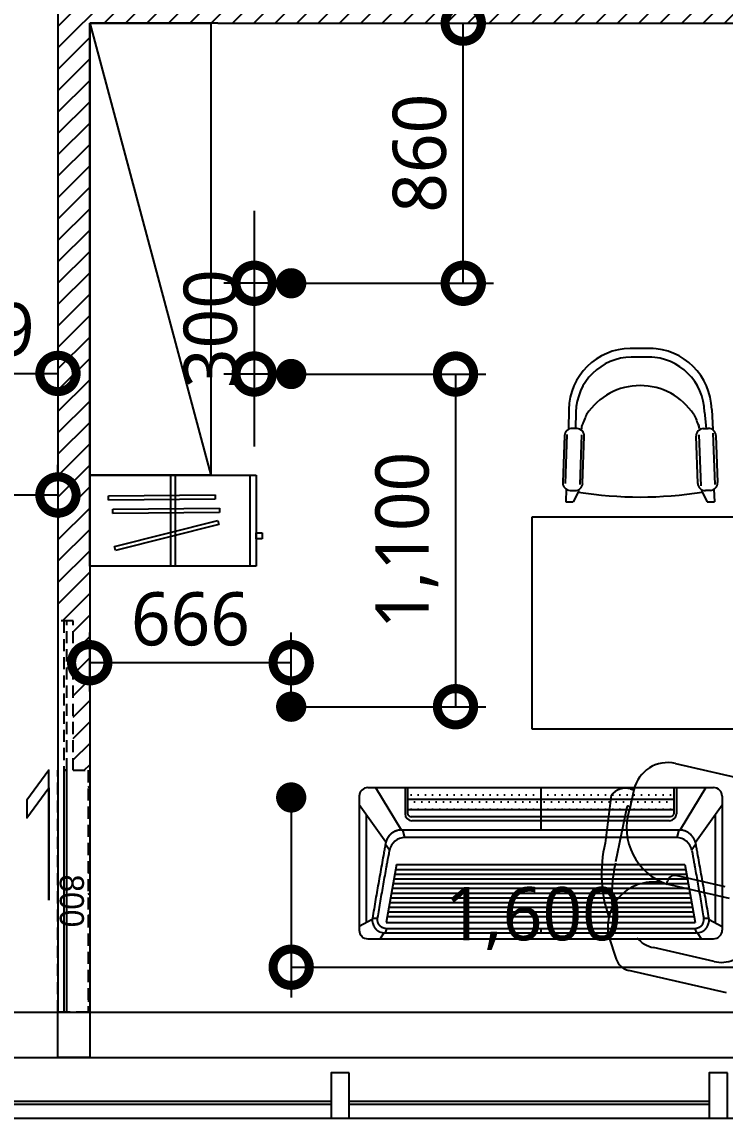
# Model space of a CAD drawing. Header units: metres. Extents: x 11578468 to 47831421, y -58341524 to -14256839.
# Drawn here: x 23745472 to 23747796, y -29045056 to -29041432 of the extents above; entities that cross this region are included whole.
import ezdxf
from ezdxf.enums import TextEntityAlignment as Align

# ---------------------------------------------------------------- set-up
doc = ezdxf.new("R2010")
doc.units = ezdxf.units.M
doc.header["$LTSCALE"] = 50
doc.header["$MEASUREMENT"] = 0
doc.linetypes.add('DH-HID2', pattern=[1.2, 0.8, -0.4])
doc.layers.get('0').update_dxf_attribs({"linetype": 'CONTINUOUS'})
doc.layers.get('DEFPOINTS').update_dxf_attribs({"linetype": 'CONTINUOUS'})
doc.layers.add('002_전_다운라이트', color=40, linetype='CONTINUOUS', lineweight=9)
for name, color, linetype in [('2.글자선', 60, 'CONTINUOUS'), ('CO-DOOR', 8, 'CONTINUOUS'), ('DVM_INDOOR', 7, 'CONTINUOUS'), ('S-DIM', 7, 'CONTINUOUS'), ('wall', 3, 'CONTINUOUS')]:
    doc.layers.add(name, color=color, linetype=linetype)
doc.styles.add('DAWIN', font='NanumSquareR.ttf')
doc.styles.add('W-TEXT2', font='Dotum.ttf')
doc.dimstyles.new('80', dxfattribs={"dimscale": 80, "dimtxt": 2.2, "dimasz": 3, "dimexe": 1.25, "dimexo": 0.625, "dimtad": 1, "dimdec": 0, "dimzin": 0, "dimdsep": 46, "dimlunit": 6, "dimtxsty": 'DAWIN', "dimblk1": 'DOTSMALL', "dimblk2": 'DOTSMALL', "dimsah": 1, "dimcen": 0.001, "dimclrd": 1, "dimclre": 1, "dimclrt": 3, "dimadec": 0, "dimazin": 0, "dimtfac": 1, "dimtdec": 0, "dimtix": 1, "dimtmove": 2, "dimatfit": 3, "dimldrblk": 'DOTSMALL', "dimfxl": 1.25, "dimtolj": 1, "dimtzin": 0, "dimarcsym": 0})

# ---------------------------------------------------------------- blocks, each defined once
blk = doc.blocks.new('adsgd')
at = {"layer": 'CO-DOOR', "color": 251, "linetype": 'DH-HID2'}
for points in [[(11492923.8, -14256578.5), (11492973.8, -14256578.5), (11492973.8, -14255778.5), (11492873.8, -14255778.5), (11492873.8, -14256578.5)], [(11492923.8, -14256578.5), (11492923.8, -14257072.5), (11492873.8, -14257072.5), (11492873.8, -14256578.5)]]:
    blk.add_lwpolyline(points, dxfattribs=at)
at = {"layer": 'CO-DOOR'}
blk.add_lwpolyline([(11492903.1, -14255778.5), (11492903.1, -14256578.5), (11492893.1, -14256578.5), (11492893.1, -14255778.5)], close=True, dxfattribs=at)
at = {"layer": 'CO-DOOR', "color": 1}
blk.add_lwpolyline([(11492843.1, -14256149.3), (11492843.1, -14256578.5), (11492770.8, -14256479.8), (11492770.8, -14256421.5), (11492843.1, -14256520.1), (11492843.1, -14256149.3)], close=True, dxfattribs=at)
at = {"layer": 'CO-DOOR', "color": 8, "linetype": 'DH-HID2'}
blk.add_lwpolyline([(11492903.1, -14256578.5), (11492903.1, -14257072.5), (11492893.1, -14257072.5), (11492893.1, -14256578.5)], close=True, dxfattribs=at)
at = {"layer": 'wall', "ltscale": 10}
for p, q in [((11492873.8, -14255778.5), (11492873.8, -14255778.5)), ((11492873.8, -14255778.5), (11492973.8, -14255778.5)), ((11492973.8, -14255778.5), (11492973.8, -14255778.5))]:
    blk.add_line(p, q, dxfattribs=at)
at = {"layer": '2.글자선', "style": 'W-TEXT2', "text_generation_flag": 4}
blk.add_text('800', height=80, rotation=90, dxfattribs=at).set_placement((11492919.6, -14256146.9), align=Align.MIDDLE_CENTER)
blk = doc.blocks.new('슬하_전기')
at = {"layer": 'CO-DOOR'}
h = blk.add_hatch(dxfattribs=at)
h.set_pattern_fill('_USER', color=256, scale=50, angle=45, pattern_type=0)
h.set_pattern_definition([(45, (35200, -25360), (-35.35533906, 35.35533906), [])])
h.paths.add_polyline_path([(11560965.8, -14338131.7), (11563498.8, -14338131.7), (11563498.8, -14338231.7), (11563603.8, -14338231.7), (11563603.8, -14336311.7), (11563498.8, -14336311.7), (11563498.8, -14338026.7), (11560965.8, -14338026.7), (11560965.8, -14335311.7), (11563498.8, -14335311.7), (11563498.8, -14335411.7), (11563603.8, -14335411.7), (11563603.8, -14335206.7), (11560965.8, -14335206.7), (11560965.8, -14334706.7), (11560860.8, -14334706.7), (11560860.8, -14335206.7), (11560860.8, -14338026.7), (11560436.8, -14338026.7), (11560436.8, -14338131.7), (11560436.9, -14341401.9), (11560541.9, -14341401.9), (11560541.8, -14338131.7)])
h.paths.add_polyline_path([(11560486.9, -14340107.9), (11560486.9, -14340601.9), (11560536.9, -14340601.9), (11560536.9, -14341401.9), (11560436.9, -14341401.9), (11560436.9, -14340601.9), (11560436.9, -14340107.9)], flags=16)
for p, q in [((11560436.8, -14338131.7), (11560436.9, -14341401.9)), ((11560541.8, -14338131.6), (11560541.9, -14341401.9)), ((11560541.8, -14338131.7), (11560941.8, -14338131.7)), ((11560541.8, -14339626.6), (11560541.8, -14338131.7)), ((11560541.8, -14338131.7), (11560941.8, -14339626.6)), ((11560941.8, -14338131.7), (11560941.8, -14339626.6)), ((11560965.8, -14338131.7), (11563498.8, -14338131.7)), ((11562404.2, -14339206.9), (11562328.7, -14339206.9)), ((11562400, -14339235.6), (11562332.1, -14339235.6)), ((11562125.5, -14339409.1), (11562125, -14339474.2)), ((11562149.2, -14339417.5), (11562147.5, -14339472)), ((11562182.4, -14339429.8), (11562180.3, -14339434.4)), ((11562184.6, -14339425.7), (11562182.4, -14339429.8)), ((11562538.8, -14339425.7), (11562541, -14339429.8)), ((11562541, -14339429.8), (11562543.1, -14339434.4)), ((11562574.4, -14339417.5), (11562579.3, -14339471.9)), ((11562597.9, -14339409.1), (11562601.2, -14339475.9)), ((11562168, -14339467.3), (11562167.1, -14339470.8)), ((11562169.2, -14339463.4), (11562168, -14339467.3)), ((11562170.6, -14339459.2), (11562169.2, -14339463.4)), ((11562172.2, -14339454.5), (11562170.6, -14339459.2)), ((11562174.1, -14339449.5), (11562172.2, -14339454.5)), ((11562176.1, -14339444.4), (11562174.1, -14339449.5)), ((11562178.2, -14339439.3), (11562176.1, -14339444.4)), ((11562180.3, -14339434.4), (11562178.2, -14339439.3)), ((11562543.1, -14339434.4), (11562545.2, -14339439.3)), ((11562545.2, -14339439.3), (11562547.3, -14339444.4)), ((11562547.3, -14339444.4), (11562549.3, -14339449.5)), ((11562549.3, -14339449.5), (11562551.2, -14339454.5)), ((11562551.2, -14339454.5), (11562552.8, -14339459.2)), ((11562552.8, -14339459.2), (11562554.2, -14339463.4)), ((11562554.2, -14339463.4), (11562555.4, -14339467.3)), ((11562555.4, -14339467.3), (11562556.3, -14339470.8)), ((11562111.4, -14339495.3), (11562106, -14339650.9)), ((11562119.5, -14339491.7), (11562113.8, -14339653.4)), ((11562153.2, -14339472.2), (11562136.8, -14339471.6)), ((11562167.4, -14339492.6), (11562162.2, -14339657.2)), ((11562166.4, -14339474.1), (11562165.8, -14339477.2)), ((11562167.1, -14339470.8), (11562166.4, -14339474.1)), ((11562171.4, -14339653.2), (11562176.9, -14339497.6)), ((11562552, -14339653.2), (11562546.5, -14339497.6)), ((11562555.7, -14339492.3), (11562561.8, -14339661.1)), ((11562556.3, -14339470.8), (11562557.5, -14339476.1)), ((11562570.2, -14339472.2), (11562586.6, -14339471.6)), ((11562602.1, -14339486.8), (11562608.6, -14339656.5)), ((11562612, -14339495.3), (11562617.4, -14339650.9)), ((11560941.8, -14339626.6), (11560541.8, -14339626.6)), ((11560541.8, -14339926.6), (11560541.8, -14339626.6)), ((11560541.8, -14339626.6), (11561091.8, -14339626.6)), ((11560809.3, -14339626.6), (11560809.3, -14339926.6)), ((11560824.3, -14339626.6), (11560824.3, -14339926.6)), ((11561071.8, -14339926.6), (11561071.8, -14339626.6)), ((11561091.8, -14339626.6), (11561091.8, -14339926.6)), ((11562117.3, -14339672.5), (11562116, -14339714.8)), ((11562129.7, -14339676.3), (11562146, -14339676.9)), ((11562156.9, -14339682), (11562140.5, -14339714.8)), ((11562158.2, -14339674.1), (11562158, -14339682)), ((11562566.5, -14339682), (11562566, -14339674.5)), ((11562566.5, -14339682), (11562582.9, -14339714.8)), ((11562593.7, -14339676.3), (11562577.4, -14339676.9)), ((11562605.5, -14339672.8), (11562607.4, -14339714.8)), ((11560604.3, -14339694.7), (11560956.4, -14339691.5)), ((11560604.4, -14339708.7), (11560604.3, -14339694.7)), ((11560956.5, -14339705.5), (11560604.4, -14339708.7)), ((11560956.4, -14339691.5), (11560956.5, -14339705.5)), ((11562116, -14339714.8), (11562140.5, -14339714.8)), ((11562582.9, -14339714.8), (11562607.4, -14339714.8)), ((11560618.4, -14339738.6), (11560970.6, -14339735.4)), ((11560618.5, -14339752.6), (11560618.4, -14339738.6)), ((11560970.7, -14339749.4), (11560618.5, -14339752.6)), ((11560970.6, -14339735.4), (11560970.7, -14339749.4)), ((11560624.2, -14339862.2), (11560965.6, -14339775.8)), ((11560969.1, -14339789.3), (11560627.6, -14339875.7)), ((11560965.6, -14339775.8), (11560969.1, -14339789.3)), ((11563503.8, -14339764.8), (11562003.8, -14339764.8)), ((11562003.8, -14339764.8), (11562003.8, -14340464.8)), ((11561091.8, -14339836.6), (11561091.8, -14339816.6)), ((11561091.8, -14339816.6), (11561111.8, -14339816.6)), ((11561111.8, -14339816.6), (11561111.8, -14339836.6)), ((11560627.6, -14339875.7), (11560624.2, -14339862.2)), ((11561111.8, -14339836.6), (11561091.8, -14339836.6)), ((11561091.8, -14339926.6), (11560541.8, -14339926.6)), ((11562003.8, -14340464.8), (11563503.8, -14340464.8)), ((11562478.7, -14340579.4), (11562803.8, -14340653.5)), ((11562341, -14340666), (11562325.7, -14340733.2)), ((11562329.8, -14340663.4), (11562341, -14340666)), ((11562266.1, -14340684.3), (11562245.4, -14340842.3)), ((11562317, -14340724.1), (11562280.5, -14340904.7)), ((11562323.4, -14340720.9), (11562328.2, -14340722)), ((11562642.2, -14340987), (11562479.9, -14340950)), ((11562449.8, -14340978.6), (11562452.3, -14340967.3)), ((11562656.9, -14341025.8), (11562449.8, -14340978.6)), ((11562257.9, -14341152.9), (11562282.3, -14341225.8)), ((11562605.6, -14341233.5), (11562406, -14341188)), ((11562646.7, -14341337.2), (11562324, -14341263.6)), ((11558129.9, -14341402), (11565419.8, -14341402)), ((11557749.8, -14341551.7), (11574908.4, -14341551.7)), ((11561339.8, -14341696.7), (11560149.8, -14341696.7)), ((11561339.8, -14341706.7), (11560149.8, -14341706.7)), ((11562589.8, -14341696.7), (11561399.8, -14341696.7)), ((11562589.8, -14341706.7), (11561399.8, -14341706.7)), ((11557749.8, -14341751.7), (11574991.3, -14341751.7))]:
    blk.add_line(p, q, dxfattribs=at)
for points in [[(11560436.8, -14338026.7), (11560436.8, -14338131.7)], [(11560965.8, -14338131.7), (11560541.8, -14338131.7)], [(11560436.9, -14341401.9), (11560541.9, -14341401.9), (11560541.9, -14341551.7), (11560436.9, -14341551.7), (11560436.9, -14341401.9)]]:
    blk.add_lwpolyline(points, dxfattribs=at)
for points in [[(11561399.8, -14341601.7), (11561339.8, -14341601.7), (11561339.8, -14341751.7), (11561399.8, -14341751.7)], [(11562649.8, -14341601.7), (11562589.8, -14341601.7), (11562589.8, -14341751.7), (11562649.8, -14341751.7)]]:
    blk.add_lwpolyline(points, close=True, dxfattribs=at)
for centre, radius, start, end in [((11562332.2, -14339413.7), 206.8, 90.8381, 178.7143), ((11562391.2, -14339413.7), 206.8, 1.2856, 89.1619), ((11562335.2, -14339421.7), 186.1, 90.8381, 178.7144), ((11562388.3, -14339421.7), 186.1, 1.2856, 89.1619), ((11562361.7, -14339541.3), 211.5, 33.1238, 146.8761), ((11562361.7, -14339541.3), 211.5, 158.2783, 158.4011), ((11562361.7, -14339541.3), 211.5, 21.5989, 21.7217), ((11562136, -14339496.2), 24.6, 88.0002, 178.0003), ((11562152.3, -14339496.8), 24.6, 357.9998, 88.0001), ((11562571.1, -14339496.8), 24.6, 92, 182.0003), ((11562587.4, -14339496.2), 24.6, 2.0002, 91.9997), ((11562130.5, -14339651.7), 24.6, 178.0001, 268.0003), ((11562592.9, -14339651.7), 24.6, 271.9999, 2.0001), ((11562146.9, -14339652.3), 24.6, 268.0001, 358), ((11562361.7, -14338410.3), 1288, 260.8522, 279.1478), ((11562576.5, -14339652.3), 24.6, 181.9999, 272.0001), ((11562453.1, -14340691.5), 115, 77.1598, 167.1598), ((11562313.7, -14340721.9), 60.7, 74.5796, 141.6676), ((11562322.2, -14340726.5), 5.75, 77.1598, 168.8839), ((11562512.9, -14340792), 196.3, 162.5847, 251.2764), ((11562681, -14340943.3), 447.1, 166.9524, 198.871), ((11562743.7, -14341015.7), 476.1, 167.0617, 184.7599), ((11562474.8, -14340972.5), 23, 77.1598, 167.1598), ((11562403.4, -14341120.3), 149.1, 71.8747, 192.6321), ((11562423, -14341095.3), 94.2, 219.7832, 259.6188), ((11562336.8, -14341207.6), 57.5, 198.4704, 257.1598), ((11562630.5, -14341142.6), 94.2, 254.7008, 294.5365)]:
    blk.add_arc(centre, radius, start, end, dxfattribs=at)
at = {"layer": 'CO-DOOR', "xscale": -1, "rotation": 180}
blk.add_blockref('adsgd', (67563.1, -28597180.4), dxfattribs=at)
blk = doc.blocks.new('A$C8d63ac80')
at = {"layer": '002_전_다운라이트', "const_width": 50}
blk.add_lwpolyline([(50, 75, 1), (100, 75, 1)], format="xyb", close=True, dxfattribs=at)
blk = doc.blocks.new('_DOTSMALL')
at = {"color": 0, "linetype": 'ByBlock', "const_width": 0.5}
blk.add_lwpolyline([(-0.0625, 0, 1), (0.0625, 0, 1)], format="xyb", close=True, dxfattribs=at)
blk = doc.blocks.new('*D2722')
at = {"layer": 'DEFPOINTS', "color": 0}
for p in [(23746361.8, -29041435.6), (23746930.6, -29041435.6), (23746361.8, -29042295.6)]:
    blk.add_point(p, dxfattribs=at)
at = {"layer": 'S-DIM', "color": 1, "lineweight": -2, "ltscale": 10}
for p, q in [((23746411.8, -29041435.6), (23747030.6, -29041435.6)), ((23746930.6, -29042295.6), (23746930.6, -29041435.6)), ((23746411.8, -29042295.6), (23747030.6, -29042295.6))]:
    blk.add_line(p, q, dxfattribs=at)
at = {"layer": 'S-DIM', "color": 1, "lineweight": -2, "xscale": 240, "yscale": 240, "zscale": 240}
for p, rotation in [((23746930.6, -29041435.6), 90), ((23746930.6, -29042295.6), 270)]:
    blk.add_blockref('_DOTSMALL', p, dxfattribs=dict(at, rotation=rotation))
at = {"layer": 'S-DIM', "color": 3, "ltscale": 10, "insert": (23746786.7, -29041865.6), "char_height": 176, "attachment_point": 5, "rotation": 90, "style": 'DAWIN'}
blk.add_mtext('\\A1;860', dxfattribs=at)
blk = doc.blocks.new('*D2723')
at = {"layer": 'DEFPOINTS', "color": 0}
for p in [(23746361.8, -29042295.6), (23746239.3, -29042595.6), (23746361.8, -29042595.6)]:
    blk.add_point(p, dxfattribs=at)
at = {"layer": 'S-DIM', "color": 1, "lineweight": -2, "ltscale": 10}
for p, q in [((23746239.3, -29042055.6), (23746239.3, -29042835.6)), ((23746311.8, -29042295.6), (23746139.3, -29042295.6)), ((23746311.8, -29042595.6), (23746139.3, -29042595.6))]:
    blk.add_line(p, q, dxfattribs=at)
at = {"layer": 'S-DIM', "color": 1, "lineweight": -2, "xscale": 240, "yscale": 240, "zscale": 240}
for p, rotation in [((23746239.3, -29042295.6), 270), ((23746239.3, -29042595.6), 90)]:
    blk.add_blockref('_DOTSMALL', p, dxfattribs=dict(at, rotation=rotation))
at = {"layer": 'S-DIM', "color": 3, "ltscale": 10, "insert": (23746095.4, -29042445.6), "char_height": 176, "attachment_point": 5, "rotation": 90, "style": 'DAWIN'}
blk.add_mtext('\\A1;300', dxfattribs=at)
blk = doc.blocks.new('*D2724')
at = {"layer": 'DEFPOINTS', "color": 0}
for p in [(23746361.8, -29042595.6), (23746361.8, -29043695.6), (23746905, -29043695.6)]:
    blk.add_point(p, dxfattribs=at)
at = {"layer": 'S-DIM', "color": 1, "lineweight": -2, "ltscale": 10}
for p, q in [((23746411.8, -29042595.6), (23747005, -29042595.6)), ((23746905, -29042595.6), (23746905, -29043695.6)), ((23746411.8, -29043695.6), (23747005, -29043695.6))]:
    blk.add_line(p, q, dxfattribs=at)
at = {"layer": 'S-DIM', "color": 1, "lineweight": -2, "xscale": 240, "yscale": 240, "zscale": 240}
for p, rotation in [((23746905, -29042595.6), 90), ((23746905, -29043695.6), 270)]:
    blk.add_blockref('_DOTSMALL', p, dxfattribs=dict(at, rotation=rotation))
at = {"layer": 'S-DIM', "color": 3, "ltscale": 10, "insert": (23746744.1, -29043145.6), "char_height": 176, "attachment_point": 5, "rotation": 90, "style": 'DAWIN'}
blk.add_mtext('\\A1;1,100', dxfattribs=at)
blk = doc.blocks.new('*D2725')
at = {"layer": 'DEFPOINTS', "color": 0}
for p in [(23745695.8, -29043550.1), (23745695.8, -29043695.6), (23746361.8, -29043695.6)]:
    blk.add_point(p, dxfattribs=at)
at = {"layer": 'S-DIM', "color": 1, "lineweight": -2, "ltscale": 10}
for p, q in [((23745695.8, -29043645.6), (23745695.8, -29043450.1)), ((23746361.8, -29043645.6), (23746361.8, -29043450.1)), ((23746361.8, -29043550.1), (23745695.8, -29043550.1))]:
    blk.add_line(p, q, dxfattribs=at)
at = {"layer": 'S-DIM', "color": 1, "lineweight": -2, "xscale": 240, "yscale": 240, "zscale": 240, "rotation": 180}
blk.add_blockref('_DOTSMALL', (23745695.8, -29043550.1), dxfattribs=at)
at = {"layer": 'S-DIM', "color": 1, "lineweight": -2, "xscale": 240, "yscale": 240, "zscale": 240}
blk.add_blockref('_DOTSMALL', (23746361.8, -29043550.1), dxfattribs=at)
at = {"layer": 'S-DIM', "color": 3, "ltscale": 10, "insert": (23746028.8, -29043406.2), "char_height": 176, "attachment_point": 5, "style": 'DAWIN'}
blk.add_mtext('\\A1;666', dxfattribs=at)
blk = doc.blocks.new('*D2727')
at = {"layer": 'DEFPOINTS', "color": 0}
for p in [(23746361.8, -29043995.6), (23747961.8, -29043995.6), (23747961.8, -29044556.8)]:
    blk.add_point(p, dxfattribs=at)
at = {"layer": 'S-DIM', "color": 1, "lineweight": -2, "ltscale": 10}
for p, q in [((23746361.8, -29044045.6), (23746361.8, -29044656.8)), ((23747961.8, -29044045.6), (23747961.8, -29044656.8)), ((23746361.8, -29044556.8), (23747961.8, -29044556.8))]:
    blk.add_line(p, q, dxfattribs=at)
at = {"layer": 'S-DIM', "color": 1, "lineweight": -2, "xscale": 240, "yscale": 240, "zscale": 240, "rotation": 180}
blk.add_blockref('_DOTSMALL', (23746361.8, -29044556.8), dxfattribs=at)
at = {"layer": 'S-DIM', "color": 1, "lineweight": -2, "xscale": 240, "yscale": 240, "zscale": 240}
blk.add_blockref('_DOTSMALL', (23747961.8, -29044556.8), dxfattribs=at)
at = {"layer": 'S-DIM', "color": 3, "ltscale": 10, "insert": (23747161.8, -29044395.9), "char_height": 176, "attachment_point": 5, "style": 'DAWIN'}
blk.add_mtext('\\A1;1,600', dxfattribs=at)
blk = doc.blocks.new('*D2728')
at = {"layer": 'DEFPOINTS', "color": 0}
for p in [(23745042.3, -29042295.6), (23745590.8, -29042295.6), (23745590.8, -29042593.7)]:
    blk.add_point(p, dxfattribs=at)
at = {"layer": 'S-DIM', "color": 1, "lineweight": -2, "ltscale": 10}
for p, q in [((23745042.3, -29042345.6), (23745042.3, -29042693.7)), ((23745590.8, -29042345.6), (23745590.8, -29042693.7)), ((23745042.3, -29042593.7), (23745590.8, -29042593.7))]:
    blk.add_line(p, q, dxfattribs=at)
at = {"layer": 'S-DIM', "color": 1, "lineweight": -2, "xscale": 240, "yscale": 240, "zscale": 240, "rotation": 180}
blk.add_blockref('_DOTSMALL', (23745042.3, -29042593.7), dxfattribs=at)
at = {"layer": 'S-DIM', "color": 1, "lineweight": -2, "xscale": 240, "yscale": 240, "zscale": 240}
blk.add_blockref('_DOTSMALL', (23745590.8, -29042593.7), dxfattribs=at)
at = {"layer": 'S-DIM', "color": 3, "ltscale": 10, "insert": (23745316.6, -29042449.8), "char_height": 176, "attachment_point": 5, "style": 'DAWIN'}
blk.add_mtext('\\A1;549', dxfattribs=at)
blk = doc.blocks.new('*D2732')
at = {"layer": 'DEFPOINTS', "color": 0}
for p in [(23744292.3, -29042995.6), (23745590.8, -29042995.5), (23745590.8, -29042995.5)]:
    blk.add_point(p, dxfattribs=at)
at = {"layer": 'S-DIM', "color": 1, "lineweight": -2, "ltscale": 10}
for p, q in [((23744292.3, -29042945.6), (23744292.3, -29042895.5)), ((23745590.8, -29042945.5), (23745590.8, -29042895.5)), ((23744292.3, -29042995.5), (23745590.8, -29042995.5))]:
    blk.add_line(p, q, dxfattribs=at)
at = {"layer": 'S-DIM', "color": 1, "lineweight": -2, "xscale": 240, "yscale": 240, "zscale": 240, "rotation": 180}
blk.add_blockref('_DOTSMALL', (23744292.3, -29042995.5), dxfattribs=at)
at = {"layer": 'S-DIM', "color": 1, "lineweight": -2, "xscale": 240, "yscale": 240, "zscale": 240}
blk.add_blockref('_DOTSMALL', (23745590.8, -29042995.5), dxfattribs=at)
at = {"layer": 'S-DIM', "color": 3, "ltscale": 10, "insert": (23744941.6, -29042834.6), "char_height": 176, "attachment_point": 5, "style": 'DAWIN'}
blk.add_mtext('\\A1;1,299', dxfattribs=at)

msp = doc.modelspace()

# ---------------------------------------------------------------- hatches: boundary and pattern name
at = {"layer": 'DVM_INDOOR'}
h = msp.add_hatch(dxfattribs=at)
h.set_pattern_fill('DOTS', color=0, scale=15)
h.set_pattern_definition([(0, (23747186.5, -29044462.97), (11.90625, 23.8125), [0, -23.8125])])
h.paths.add_polyline_path([(23747614.3, -29044059.9, 0.414214), (23747626.3, -29044047.9), (23747626.3, -29044036.1), (23746746.7, -29044036.1), (23746746.7, -29044047.9, 0.414214), (23746758.7, -29044059.9)])
h.paths.add_polyline_path([(23746746.7, -29044001.3), (23746746.7, -29044036.1), (23747626.3, -29044036.1), (23747626.3, -29044001.3)])
h.paths.add_polyline_path([(23746746.7, -29043962.9), (23746746.7, -29044001.3), (23747626.3, -29044001.3), (23747626.3, -29043962.9)])

# ---------------------------------------------------------------- linework, layer by layer
at = {"layer": 'DVM_INDOOR', "color": 0}
for p, q in [((23746615, -29043962.9), (23747758, -29043962.9)), ((23746641, -29043962.9), (23746725.5, -29044103)), ((23746738, -29043962.9), (23746738, -29044049.3)), ((23747186.5, -29043963.4), (23747186.5, -29044103)), ((23747635, -29043962.9), (23747635, -29044049.3)), ((23747732, -29043962.9), (23747647.5, -29044103)), ((23746586.5, -29043991.4), (23746586.5, -29044434.4)), ((23746675, -29044143.5), (23746586.5, -29044020.4)), ((23746746.9, -29044001.3), (23747626.3, -29044001.3)), ((23747698, -29044143.5), (23747786.5, -29044020.4)), ((23747786.5, -29043991.4), (23747786.5, -29044434.4)), ((23746609.7, -29044052.9), (23746609.7, -29044410.1)), ((23747626.3, -29044036.1), (23746746.7, -29044036.1)), ((23747763.3, -29044052.9), (23747763.3, -29044410)), ((23747612, -29044072.3), (23746760.9, -29044072.3)), ((23746725.5, -29044103), (23747647.4, -29044103)), ((23746729.8, -29044103), (23746736.7, -29044128.1)), ((23747635, -29044128.1), (23746738, -29044128.1)), ((23747643.2, -29044103), (23747636.3, -29044128.1)), ((23746673.5, -29044149.6), (23746687.2, -29044169.1)), ((23747699.5, -29044149.6), (23747685.8, -29044169.1)), ((23746709.6, -29044217.1), (23746675.4, -29044409.5)), ((23746706.7, -29044233.5), (23747666.3, -29044233.5)), ((23746709.6, -29044217.1), (23747663.4, -29044217.1)), ((23747663.4, -29044217.1), (23747697.7, -29044409.5)), ((23746698.3, -29044280.5), (23747674.7, -29044280.5)), ((23746701.1, -29044264.9), (23747671.9, -29044264.9)), ((23746703.9, -29044249.3), (23747669.1, -29044249.3)), ((23746692.8, -29044311.5), (23747680.2, -29044311.5)), ((23746695.6, -29044295.9), (23747677.4, -29044295.9)), ((23746687.2, -29044342.7), (23747685.8, -29044342.7)), ((23746690, -29044327.1), (23747683, -29044327.1)), ((23746681.7, -29044373.9), (23747691.3, -29044373.9)), ((23746684.4, -29044358.5), (23747688.6, -29044358.5)), ((23746629.8, -29044399.5), (23746586.5, -29044422.3)), ((23746630.3, -29044394.4), (23746647.6, -29044394.4)), ((23746675.4, -29044409.5), (23747697.7, -29044409.5)), ((23746678.9, -29044389.5), (23747694.1, -29044389.5)), ((23747725.4, -29044394.4), (23747742.7, -29044394.4)), ((23747743.2, -29044399.5), (23747786.5, -29044422.2)), ((23746667.9, -29044443.2), (23746655.6, -29044462.9)), ((23746677.3, -29044429.6), (23746671.9, -29044443.4)), ((23746671.9, -29044443.4), (23747701.1, -29044443.4)), ((23747695.7, -29044429.6), (23746677.3, -29044429.6)), ((23747186.5, -29044429.6), (23747186.5, -29044443.4)), ((23747695.7, -29044429.6), (23747701.1, -29044443.4)), ((23747705.1, -29044443.2), (23747717.4, -29044462.9)), ((23746615, -29044462.9), (23747758, -29044462.9))]:
    msp.add_line(p, q, dxfattribs=at)
for points in [[(23746746.7, -29043962.9), (23746746.7, -29044047.9, 0.414214), (23746758.7, -29044059.9)], [(23747626.3, -29043962.9), (23747626.3, -29044047.9, -0.414214), (23747614.3, -29044059.9), (23746758.7, -29044059.9)]]:
    msp.add_lwpolyline(points, format="xyb", dxfattribs=at)
for centre, radius, start, end in [((23746615, -29043991.4), 28.5, 89.9991, 180), ((23747758, -29043991.4), 28.5, 0, 89.9991), ((23746761, -29044049.3), 23, 180, 270), ((23747612, -29044049.3), 23, 270, 0), ((23746738, -29044180.1), 52, 90, 169.5496), ((23747635, -29044180.1), 52, 10.4498, 90), ((23746615, -29044434.4), 28.5, 179.9972, 269.9829), ((23747758, -29044434.4), 28.5, 269.9829, 359.9972)]:
    msp.add_arc(centre, radius, start, end, dxfattribs=at)
for points, knots in [([(23746725.5, -29044103), (23746725.4, -29044103), (23746725.3, -29044103), (23746725.2, -29044103), (23746725.1, -29044103), (23746725, -29044103), (23746724.9, -29044103), (23746724.7, -29044103), (23746724.6, -29044103), (23746724.5, -29044103), (23746724.4, -29044103), (23746724.2, -29044103), (23746724.1, -29044103), (23746724, -29044103.1), (23746723.9, -29044103.1), (23746723.7, -29044103.1), (23746723.6, -29044103.1), (23746723.5, -29044103.1), (23746723.4, -29044103.1), (23746723.3, -29044103.1), (23746723.1, -29044103.1), (23746723, -29044103.1), (23746722.9, -29044103.1), (23746722.8, -29044103.1), (23746722.6, -29044103.1), (23746722.5, -29044103.1), (23746722.4, -29044103.2), (23746722.3, -29044103.2), (23746722.2, -29044103.2), (23746722, -29044103.2), (23746721.9, -29044103.2), (23746721.8, -29044103.2), (23746721.7, -29044103.2), (23746721.5, -29044103.2), (23746721.4, -29044103.2), (23746721.3, -29044103.3), (23746721.2, -29044103.3), (23746721.1, -29044103.3), (23746720.9, -29044103.3), (23746720.8, -29044103.3), (23746720.7, -29044103.3), (23746720.2, -29044103.4), (23746719.4, -29044103.5), (23746718.4, -29044103.6), (23746717.6, -29044103.8), (23746717, -29044103.9), (23746716.7, -29044103.9), (23746716.7, -29044103.9), (23746716.6, -29044103.9), (23746716.5, -29044104), (23746716.4, -29044104), (23746716.2, -29044104), (23746715.8, -29044104.1), (23746715.1, -29044104.2), (23746714.2, -29044104.4), (23746713.4, -29044104.6), (23746712.8, -29044104.8), (23746712.3, -29044104.9), (23746711.9, -29044105), (23746711.5, -29044105.1), (23746711.1, -29044105.3), (23746710.7, -29044105.4), (23746710.5, -29044105.5), (23746710.3, -29044105.5), (23746710.2, -29044105.5), (23746710.1, -29044105.6), (23746710, -29044105.6), (23746709.9, -29044105.6), (23746709.6, -29044105.7), (23746709.3, -29044105.8), (23746708.9, -29044106), (23746708.6, -29044106.1), (23746708.5, -29044106.1), (23746708.3, -29044106.2), (23746708.2, -29044106.2), (23746708.1, -29044106.3), (23746707.9, -29044106.3), (23746707.5, -29044106.5), (23746707, -29044106.7), (23746706.4, -29044106.9), (23746705.7, -29044107.2), (23746705.2, -29044107.4), (23746704.7, -29044107.6), (23746704.4, -29044107.8), (23746704.1, -29044107.9), (23746703.9, -29044108), (23746703.7, -29044108.1), (23746703.5, -29044108.2), (23746703.3, -29044108.3), (23746703.1, -29044108.4), (23746702.9, -29044108.5), (23746702.7, -29044108.6), (23746702.4, -29044108.7), (23746702.2, -29044108.8), (23746702, -29044108.9), (23746701.7, -29044109.1), (23746701.4, -29044109.2), (23746701.2, -29044109.4), (23746700.8, -29044109.6), (23746700.5, -29044109.8), (23746700.1, -29044110), (23746699.8, -29044110.1), (23746699.5, -29044110.3), (23746699, -29044110.6), (23746698.4, -29044111), (23746697.9, -29044111.3), (23746697.5, -29044111.6), (23746697, -29044111.9), (23746696.6, -29044112.2), (23746696.2, -29044112.4), (23746696, -29044112.6), (23746695.8, -29044112.7), (23746695.5, -29044112.9), (23746695.3, -29044113.1), (23746694.9, -29044113.4), (23746694.5, -29044113.6), (23746694.2, -29044113.9), (23746694, -29044114.1), (23746693.8, -29044114.2), (23746693.7, -29044114.3), (23746693.6, -29044114.4), (23746693.5, -29044114.4), (23746693.5, -29044114.4), (23746693.4, -29044114.5), (23746693.4, -29044114.5), (23746693.4, -29044114.5), (23746693.3, -29044114.6), (23746693.3, -29044114.6), (23746693.3, -29044114.6), (23746693.3, -29044114.6), (23746693.3, -29044114.6), (23746693.3, -29044114.6), (23746693.3, -29044114.6), (23746693.3, -29044114.6), (23746693.3, -29044114.6), (23746693.3, -29044114.6), (23746693.3, -29044114.6), (23746693.3, -29044114.6), (23746693.3, -29044114.6), (23746693.3, -29044114.6), (23746693.3, -29044114.6), (23746693.3, -29044114.6), (23746693.3, -29044114.6), (23746693.3, -29044114.6), (23746693.3, -29044114.6), (23746693.3, -29044114.6), (23746693.3, -29044114.6), (23746693.3, -29044114.6), (23746693.3, -29044114.6), (23746693.3, -29044114.6), (23746693.3, -29044114.6), (23746693.3, -29044114.6), (23746693.3, -29044114.6), (23746693.3, -29044114.6), (23746693.3, -29044114.6), (23746693.3, -29044114.6), (23746693.3, -29044114.6), (23746693.3, -29044114.6), (23746693.3, -29044114.6), (23746693.3, -29044114.6), (23746693.3, -29044114.6), (23746693.3, -29044114.6), (23746693.3, -29044114.6), (23746693.3, -29044114.6), (23746693.3, -29044114.6), (23746693.3, -29044114.6), (23746693.3, -29044114.6), (23746693.3, -29044114.6), (23746693.3, -29044114.6), (23746693.3, -29044114.6), (23746693.3, -29044114.6), (23746693.3, -29044114.6), (23746693.3, -29044114.6), (23746693.3, -29044114.6), (23746693.3, -29044114.6), (23746693.3, -29044114.6), (23746693.3, -29044114.6), (23746693.3, -29044114.6), (23746693.3, -29044114.6), (23746693.3, -29044114.6), (23746693.2, -29044114.6), (23746693.2, -29044114.6), (23746693.2, -29044114.7), (23746693.1, -29044114.7), (23746693.1, -29044114.8), (23746693, -29044114.8), (23746692.9, -29044114.9), (23746692.9, -29044114.9), (23746692.8, -29044115), (23746692.7, -29044115.1), (23746692.6, -29044115.2), (23746692.4, -29044115.3), (23746692.3, -29044115.4), (23746692.2, -29044115.5), (23746692.1, -29044115.6), (23746692, -29044115.7), (23746691.8, -29044115.8), (23746691.7, -29044115.9), (23746691.6, -29044116), (23746691.5, -29044116.1), (23746691.4, -29044116.2), (23746691.2, -29044116.3), (23746691.1, -29044116.4), (23746691, -29044116.5), (23746690.9, -29044116.6), (23746690.8, -29044116.8), (23746690.6, -29044116.9), (23746690.5, -29044117), (23746690.4, -29044117.1), (23746690.3, -29044117.2), (23746690.2, -29044117.3), (23746690.1, -29044117.4), (23746689.9, -29044117.5), (23746689.8, -29044117.6), (23746689.7, -29044117.7), (23746689.6, -29044117.8), (23746689.5, -29044118), (23746689.4, -29044118.1), (23746689.3, -29044118.2), (23746689.1, -29044118.3), (23746689, -29044118.4), (23746688.9, -29044118.5), (23746688.8, -29044118.6), (23746688.7, -29044118.7), (23746688.6, -29044118.8), (23746688.5, -29044119), (23746688.4, -29044119.1), (23746688.2, -29044119.2), (23746688.1, -29044119.3), (23746688, -29044119.4), (23746687.9, -29044119.5), (23746687.8, -29044119.7), (23746687.7, -29044119.8), (23746687.6, -29044119.9), (23746687.5, -29044120), (23746687.4, -29044120.1), (23746687.3, -29044120.2), (23746687.2, -29044120.4), (23746687.1, -29044120.5), (23746687, -29044120.6), (23746686.8, -29044120.7), (23746686.7, -29044120.8), (23746686.6, -29044120.9), (23746686.5, -29044121.1), (23746686.4, -29044121.2), (23746686.3, -29044121.3), (23746686.2, -29044121.4), (23746686.1, -29044121.5), (23746686, -29044121.7), (23746685.9, -29044121.8), (23746685.8, -29044121.9), (23746685.7, -29044122.1), (23746685.6, -29044122.2), (23746685.4, -29044122.4), (23746685.3, -29044122.5), (23746685.2, -29044122.6), (23746685.1, -29044122.8), (23746685, -29044122.9), (23746684.9, -29044123), (23746684.8, -29044123.2), (23746684.7, -29044123.3), (23746684.5, -29044123.5), (23746684.4, -29044123.7), (23746684.2, -29044123.9), (23746684.1, -29044124.1), (23746683.9, -29044124.3), (23746683.8, -29044124.5), (23746683.7, -29044124.7), (23746683.5, -29044124.9), (23746683.4, -29044125), (23746683.2, -29044125.2), (23746683.1, -29044125.4), (23746683.1, -29044125.5), (23746683, -29044125.5), (23746683, -29044125.5), (23746683, -29044125.6), (23746683, -29044125.6), (23746682.9, -29044125.7), (23746682.9, -29044125.7), (23746682.9, -29044125.7), (23746682.9, -29044125.7), (23746682.9, -29044125.7), (23746682.9, -29044125.7), (23746682.9, -29044125.7), (23746682.9, -29044125.7), (23746682.9, -29044125.7), (23746682.9, -29044125.7), (23746682.9, -29044125.7), (23746682.9, -29044125.7), (23746682.9, -29044125.7), (23746682.9, -29044125.7), (23746682.9, -29044125.7), (23746682.9, -29044125.7), (23746682.9, -29044125.7), (23746682.9, -29044125.7), (23746682.9, -29044125.7), (23746682.9, -29044125.7), (23746682.9, -29044125.7), (23746682.9, -29044125.7), (23746682.9, -29044125.7), (23746682.9, -29044125.8), (23746682.9, -29044125.8), (23746682.9, -29044125.8), (23746682.9, -29044125.8), (23746682.9, -29044125.8), (23746682.9, -29044125.8), (23746682.9, -29044125.8), (23746682.9, -29044125.8), (23746682.9, -29044125.8), (23746682.9, -29044125.8), (23746682.9, -29044125.8), (23746682.9, -29044125.8), (23746682.9, -29044125.8), (23746682.9, -29044125.8), (23746682.9, -29044125.8), (23746682.8, -29044125.8), (23746682.8, -29044125.9), (23746682.7, -29044126), (23746682.7, -29044126.1), (23746682.6, -29044126.2), (23746682.5, -29044126.3), (23746682.4, -29044126.4), (23746682.3, -29044126.6), (23746682.2, -29044126.7), (23746682.2, -29044126.8), (23746682.1, -29044126.9), (23746682, -29044127), (23746681.9, -29044127.2), (23746681.9, -29044127.3), (23746681.8, -29044127.4), (23746681.7, -29044127.5), (23746681.6, -29044127.8), (23746681.3, -29044128.2), (23746680.9, -29044128.8), (23746680.5, -29044129.5), (23746680.1, -29044130.1), (23746679.9, -29044130.6), (23746679.8, -29044130.7), (23746679.8, -29044130.8), (23746679.7, -29044130.9), (23746679.7, -29044130.9), (23746679.7, -29044131), (23746679.6, -29044131.2), (23746679.5, -29044131.4), (23746679.3, -29044131.7), (23746679.2, -29044132), (23746679, -29044132.3), (23746678.9, -29044132.6), (23746678.7, -29044132.9), (23746678.6, -29044133.2), (23746678.4, -29044133.5), (23746678.3, -29044133.8), (23746678.2, -29044133.9), (23746678.2, -29044134.1), (23746678.1, -29044134.2), (23746678.1, -29044134.3), (23746678, -29044134.6), (23746677.8, -29044135), (23746677.5, -29044135.6), (23746677.3, -29044136.1), (23746677.1, -29044136.6), (23746677, -29044137), (23746676.9, -29044137.2), (23746676.8, -29044137.4), (23746676.7, -29044137.6), (23746676.7, -29044137.8), (23746676.6, -29044138), (23746676.5, -29044138.2), (23746676.5, -29044138.4), (23746676.4, -29044138.6), (23746676.4, -29044138.7), (23746676.3, -29044138.8), (23746676.3, -29044139), (23746676.2, -29044139.1), (23746676.2, -29044139.3), (23746676.1, -29044139.4), (23746676.1, -29044139.6), (23746676, -29044139.7), (23746676, -29044139.9), (23746675.9, -29044140), (23746675.9, -29044140.2), (23746675.8, -29044140.4), (23746675.8, -29044140.5), (23746675.7, -29044140.7), (23746675.7, -29044140.9), (23746675.6, -29044141.1), (23746675.6, -29044141.2), (23746675.5, -29044141.4), (23746675.5, -29044141.6), (23746675.4, -29044141.8), (23746675.3, -29044142), (23746675.3, -29044142.2), (23746675.2, -29044142.4), (23746675.2, -29044142.6), (23746675.1, -29044142.8), (23746675.1, -29044143.1), (23746675, -29044143.3), (23746675, -29044143.4), (23746675, -29044143.5)], [0, 0, 0, 0, 0.001765, 0.003529, 0.005294, 0.007059, 0.008823, 0.010588, 0.012352, 0.014116, 0.015881, 0.017645, 0.019409, 0.021173, 0.022937, 0.024702, 0.026466, 0.028229, 0.029993, 0.031757, 0.033521, 0.035285, 0.037049, 0.038812, 0.040576, 0.042339, 0.044103, 0.045866, 0.04763, 0.049393, 0.051156, 0.05292, 0.054683, 0.056446, 0.058209, 0.059972, 0.061735, 0.063498, 0.065261, 0.067024, 0.068787, 0.07055, 0.088059, 0.10292, 0.115137, 0.124712, 0.126163, 0.127325, 0.1283, 0.12944, 0.131236, 0.133687, 0.136794, 0.151003, 0.163408, 0.174911, 0.186415, 0.19159, 0.197106, 0.202964, 0.209163, 0.215479, 0.219883, 0.221884, 0.22343, 0.224162, 0.225102, 0.227168, 0.231141, 0.237019, 0.24311, 0.247247, 0.24943, 0.251369, 0.252721, 0.254965, 0.258103, 0.262133, 0.271962, 0.28166, 0.291227, 0.300577, 0.307976, 0.312744, 0.315759, 0.320727, 0.323148, 0.325851, 0.328835, 0.332101, 0.335648, 0.339476, 0.343585, 0.347976, 0.34952, 0.354132, 0.360503, 0.364934, 0.3672, 0.375692, 0.383432, 0.384919, 0.389345, 0.400385, 0.40996, 0.418507, 0.426067, 0.432913, 0.441712, 0.447274, 0.451798, 0.455285, 0.458528, 0.464582, 0.469833, 0.478168, 0.484251, 0.486843, 0.490174, 0.493625, 0.495107, 0.495342, 0.496042, 0.496945, 0.497789, 0.498575, 0.499303, 0.499369, 0.499564, 0.499758, 0.499824, 0.499828, 0.499832, 0.499836, 0.49984, 0.499843, 0.499846, 0.499849, 0.499852, 0.499854, 0.499857, 0.49986, 0.499863, 0.499866, 0.499869, 0.499872, 0.499875, 0.499878, 0.499881, 0.499883, 0.499886, 0.499889, 0.499892, 0.499895, 0.499898, 0.499901, 0.499904, 0.499907, 0.499909, 0.499912, 0.499915, 0.499918, 0.499921, 0.499924, 0.499927, 0.49993, 0.499933, 0.499936, 0.499938, 0.499941, 0.499944, 0.499947, 0.49995, 0.499953, 0.499956, 0.499959, 0.499961, 0.499996, 0.500092, 0.500252, 0.500475, 0.500762, 0.501113, 0.502574, 0.503909, 0.505116, 0.50626, 0.507404, 0.508548, 0.510836, 0.513123, 0.515411, 0.517699, 0.519986, 0.522274, 0.524561, 0.526848, 0.529136, 0.531423, 0.53371, 0.535997, 0.538283, 0.54057, 0.542857, 0.545143, 0.54743, 0.549716, 0.552003, 0.554289, 0.556575, 0.558861, 0.561147, 0.563433, 0.565719, 0.568004, 0.57029, 0.572575, 0.574861, 0.577146, 0.579431, 0.581716, 0.584001, 0.586286, 0.588571, 0.590856, 0.59314, 0.595425, 0.597709, 0.599994, 0.602278, 0.604562, 0.606846, 0.60913, 0.611414, 0.613697, 0.615981, 0.618264, 0.620547, 0.622831, 0.625114, 0.627397, 0.62968, 0.631963, 0.634245, 0.636528, 0.63881, 0.641092, 0.643375, 0.645657, 0.647939, 0.65022, 0.652502, 0.655924, 0.659347, 0.661628, 0.663909, 0.66619, 0.668471, 0.670751, 0.673032, 0.676452, 0.679873, 0.683293, 0.686713, 0.690132, 0.693551, 0.69697, 0.700388, 0.703806, 0.707224, 0.710641, 0.714058, 0.714644, 0.715261, 0.71591, 0.716591, 0.717303, 0.718046, 0.718679, 0.719061, 0.719192, 0.719206, 0.719223, 0.719241, 0.719259, 0.719276, 0.719294, 0.719312, 0.719329, 0.719347, 0.719365, 0.719382, 0.7194, 0.719418, 0.719436, 0.719453, 0.719471, 0.719489, 0.719506, 0.719524, 0.719542, 0.719559, 0.719577, 0.719595, 0.719612, 0.71963, 0.719648, 0.719665, 0.719683, 0.719701, 0.719718, 0.719735, 0.719749, 0.719791, 0.719989, 0.720573, 0.721543, 0.722899, 0.724641, 0.72677, 0.729069, 0.73132, 0.733522, 0.735676, 0.737782, 0.739839, 0.741848, 0.743808, 0.74572, 0.747584, 0.749399, 0.751166, 0.761606, 0.772047, 0.783331, 0.796306, 0.801854, 0.804022, 0.805127, 0.806011, 0.806392, 0.80762, 0.810133, 0.813931, 0.81881, 0.823809, 0.828807, 0.833806, 0.838804, 0.843801, 0.848798, 0.852287, 0.855003, 0.856944, 0.858113, 0.859639, 0.864676, 0.87128, 0.879454, 0.889196, 0.896415, 0.902323, 0.906921, 0.909055, 0.911516, 0.914305, 0.917422, 0.920866, 0.924638, 0.926547, 0.928505, 0.930513, 0.93257, 0.934676, 0.936831, 0.939035, 0.941289, 0.943592, 0.945944, 0.948345, 0.950796, 0.953296, 0.955845, 0.958443, 0.961091, 0.963788, 0.966534, 0.96933, 0.972175, 0.975069, 0.978013, 0.981006, 0.984048, 0.98714, 0.990281, 0.993471, 0.996711, 1, 1, 1, 1]), ([(23747698, -29044143.5), (23747697.9, -29044143.1), (23747697.6, -29044142), (23747696.1, -29044137.7), (23747692.9, -29044131), (23747688.1, -29044124.2), (23747683.6, -29044119.3), (23747679.9, -29044116), (23747676, -29044113), (23747670.4, -29044109.5), (23747664.3, -29044106.7), (23747658, -29044104.7), (23747653.9, -29044103.8), (23747650.7, -29044103.3), (23747648.7, -29044103.1), (23747647.6, -29044103), (23747647.4, -29044103)], [0, 0, 0, 0, 0.016085, 0.052074, 0.196028, 0.339981, 0.411958, 0.483935, 0.555912, 0.627889, 0.771843, 0.84382, 0.915797, 0.951785, 0.987774, 1, 1, 1, 1]), ([(23746673.5, -29044149.6), (23746673, -29044152.2), (23746672, -29044157.3), (23746670.2, -29044167.5), (23746666.9, -29044185.3), (23746662.3, -29044210.8), (23746656.8, -29044241.4), (23746651.3, -29044272), (23746646, -29044302.6), (23746640.7, -29044333.2), (23746635.5, -29044363.8), (23746632.1, -29044384.2), (23746630.3, -29044394.4)], [0, 0, 0, 0, 0.03125, 0.0625, 0.125, 0.25, 0.375, 0.5, 0.625, 0.75, 0.875, 1, 1, 1, 1]), ([(23746675, -29044143.5), (23746674.8, -29044143.9), (23746674.2, -29044146), (23746673.8, -29044148), (23746673.5, -29044149.6)], [0, 0, 0, 0, 0.216622, 1, 1, 1, 1]), ([(23747699.5, -29044149.6), (23747699.2, -29044148), (23747698.8, -29044146), (23747698.2, -29044143.9), (23747698, -29044143.5)], [0, 0, 0, 0, 0.783378, 1, 1, 1, 1]), ([(23747727.1, -29044303), (23747727, -29044302.9), (23747725.2, -29044292.5), (23747721.7, -29044272), (23747716.2, -29044241.4), (23747710.7, -29044210.8), (23747706.1, -29044185.3), (23747702.8, -29044167.5), (23747700.9, -29044157.3), (23747700, -29044152.2), (23747699.5, -29044149.6)], [0, 0, 0, 0, 0.002953, 0.202362, 0.401772, 0.601181, 0.800591, 0.900295, 0.950148, 1, 1, 1, 1]), ([(23746647.6, -29044394.4), (23746649.2, -29044385), (23746652.3, -29044366.2), (23746657.1, -29044338), (23746662, -29044309.8), (23746666.9, -29044281.7), (23746671.9, -29044253.5), (23746676.2, -29044229.6), (23746678.8, -29044215), (23746679.7, -29044209.8)], [0, 0, 0, 0, 0.152619, 0.305238, 0.457857, 0.610476, 0.763096, 0.915715, 1, 1, 1, 1]), ([(23747693.3, -29044209.8), (23747694.2, -29044215), (23747696.8, -29044229.6), (23747701.1, -29044253.5), (23747706.1, -29044281.7), (23747711, -29044309.8), (23747715.9, -29044338), (23747720.7, -29044366.2), (23747723.8, -29044385), (23747725.4, -29044394.4)], [0, 0, 0, 0, 0.084285, 0.236904, 0.389524, 0.542143, 0.694762, 0.847381, 1, 1, 1, 1]), ([(23747742.7, -29044394.4), (23747740.9, -29044384.2), (23747737.5, -29044363.8), (23747732.3, -29044333.3), (23747728.8, -29044313.1), (23747727.1, -29044303)], [0, 0, 0, 0, 0.334987, 0.669974, 1, 1, 1, 1]), ([(23746630.3, -29044394.4), (23746630.1, -29044395.9), (23746629.9, -29044397.6), (23746629.8, -29044399.3), (23746629.8, -29044399.5)], [0, 0, 0, 0, 0.898221, 1, 1, 1, 1]), ([(23746629.8, -29044399.5), (23746629.8, -29044400.1), (23746629.7, -29044401.4), (23746629.8, -29044404.3), (23746630.2, -29044408.1), (23746631.3, -29044413.4), (23746632.7, -29044417.1), (23746633.7, -29044419.2)], [0, 0, 0, 0, 0.087094, 0.199709, 0.42494, 0.65017, 1, 1, 1, 1]), ([(23746633.7, -29044419.2), (23746634, -29044419.8), (23746634.9, -29044421.8), (23746636.5, -29044424.4), (23746638, -29044426.5), (23746639, -29044427.7), (23746639.7, -29044428.6), (23746640.4, -29044429.5), (23746641.5, -29044430.6), (23746642.8, -29044431.9), (23746644.5, -29044433.5), (23746646.3, -29044434.9), (23746648.2, -29044436.2), (23746650.7, -29044437.9), (23746655.5, -29044440.4), (23746660.6, -29044442), (23746665.1, -29044442.9), (23746666.8, -29044443.1), (23746667.7, -29044443.2), (23746667.9, -29044443.2)], [0, 0, 0, 0, 0.046668, 0.15112, 0.203345, 0.229458, 0.255571, 0.281684, 0.307796, 0.360022, 0.412248, 0.464473, 0.516699, 0.568925, 0.673376, 0.882279, 0.934504, 0.98673, 1, 1, 1, 1]), ([(23746650.9, -29044414), (23746650.8, -29044413.8), (23746649.7, -29044411.7), (23746648.4, -29044408.5), (23746647.5, -29044404.2), (23746647.2, -29044401.5), (23746647.2, -29044399.3), (23746647.2, -29044397.1), (23746647.4, -29044395.5), (23746647.6, -29044394.4)], [0, 0, 0, 0, 0.029129, 0.352752, 0.514564, 0.676376, 0.757282, 0.838188, 1, 1, 1, 1]), ([(23746677.3, -29044429.6), (23746676.8, -29044429.6), (23746675.7, -29044429.5), (23746674.1, -29044429.4), (23746672.4, -29044429.2), (23746669.2, -29044428.5), (23746665.6, -29044427.3), (23746662.2, -29044425.5), (23746660.4, -29044424.3), (23746659, -29044423.4), (23746657.8, -29044422.4), (23746656.5, -29044421.3), (23746655.6, -29044420.3), (23746654.8, -29044419.5), (23746654.3, -29044418.9), (23746653.8, -29044418.2), (23746653.1, -29044417.4), (23746652.1, -29044416), (23746651.4, -29044414.8), (23746650.9, -29044414)], [0, 0, 0, 0, 0.050917, 0.101833, 0.15275, 0.203666, 0.407333, 0.509166, 0.560082, 0.610999, 0.661916, 0.712832, 0.763749, 0.789207, 0.814665, 0.840124, 0.865582, 0.916498, 1, 1, 1, 1]), ([(23747722.1, -29044414), (23747721.6, -29044414.8), (23747720.9, -29044416), (23747719.9, -29044417.4), (23747719.2, -29044418.2), (23747718.7, -29044418.9), (23747718.2, -29044419.5), (23747717.4, -29044420.3), (23747716.5, -29044421.3), (23747715.2, -29044422.4), (23747714, -29044423.4), (23747712.6, -29044424.3), (23747710.8, -29044425.5), (23747707.4, -29044427.3), (23747703.8, -29044428.5), (23747700.6, -29044429.2), (23747698.9, -29044429.4), (23747697.3, -29044429.5), (23747696.2, -29044429.6), (23747695.7, -29044429.6)], [0, 0, 0, 0, 0.083502, 0.134418, 0.159876, 0.185335, 0.210793, 0.236251, 0.287168, 0.338084, 0.389001, 0.439918, 0.490834, 0.592667, 0.796334, 0.84725, 0.898167, 0.949083, 1, 1, 1, 1]), ([(23747705.1, -29044443.2), (23747705.3, -29044443.2), (23747706.2, -29044443.1), (23747707.9, -29044442.9), (23747712.4, -29044442), (23747717.5, -29044440.4), (23747722.3, -29044437.9), (23747724.8, -29044436.2), (23747726.7, -29044434.9), (23747728.5, -29044433.5), (23747730.2, -29044431.9), (23747731.5, -29044430.6), (23747732.6, -29044429.5), (23747733.3, -29044428.6), (23747734, -29044427.7), (23747735, -29044426.5), (23747736.5, -29044424.4), (23747738, -29044421.8), (23747739, -29044419.8), (23747739.3, -29044419.2)], [0, 0, 0, 0, 0.01327, 0.065496, 0.117721, 0.326624, 0.431075, 0.483301, 0.535527, 0.587752, 0.639978, 0.692204, 0.718316, 0.744429, 0.770542, 0.796655, 0.84888, 0.953332, 1, 1, 1, 1]), ([(23747722.1, -29044414), (23747722.2, -29044413.8), (23747723.3, -29044411.7), (23747724.6, -29044408.5), (23747725.5, -29044404.2), (23747725.8, -29044401.5), (23747725.8, -29044399.3), (23747725.8, -29044397.1), (23747725.6, -29044395.5), (23747725.4, -29044394.4)], [0, 0, 0, 0, 0.029129, 0.352752, 0.514564, 0.676376, 0.757282, 0.838188, 1, 1, 1, 1]), ([(23747739.3, -29044419.2), (23747740.3, -29044417.1), (23747741.7, -29044413.4), (23747742.8, -29044408.1), (23747743.2, -29044404.3), (23747743.3, -29044401.4), (23747743.2, -29044400.1), (23747743.2, -29044399.5)], [0, 0, 0, 0, 0.34983, 0.57506, 0.800291, 0.912906, 1, 1, 1, 1]), ([(23747743.2, -29044399.5), (23747743.2, -29044399.3), (23747743.1, -29044397.6), (23747742.9, -29044395.9), (23747742.7, -29044394.4)], [0, 0, 0, 0, 0.101779, 1, 1, 1, 1]), ([(23746667.9, -29044443.2), (23746668.5, -29044443.3), (23746669.8, -29044443.3), (23746671.1, -29044443.4), (23746671.9, -29044443.4)], [0, 0, 0, 0, 0.427232, 1, 1, 1, 1]), ([(23747705.1, -29044443.2), (23747704.5, -29044443.3), (23747703.2, -29044443.3), (23747701.9, -29044443.4), (23747701.1, -29044443.4)], [0, 0, 0, 0, 0.427232, 1, 1, 1, 1])]:
    msp.add_open_spline(points, degree=3, knots=knots, dxfattribs=at)
for points in [[(23746679.7, -29044209.8), (23746682.1, -29044196.8), (23746684.5, -29044183.7), (23746686.9, -29044170.7)], [(23747686.1, -29044170.7), (23747688.5, -29044183.7), (23747690.9, -29044196.8), (23747693.3, -29044209.8)]]:
    msp.add_open_spline(points, degree=3, dxfattribs=at)

# ---------------------------------------------------------------- block references
at = {"layer": '002_전_다운라이트'}
for p, rotation in [((23746286.8, -29042220.6), 270), ((23746286.8, -29042520.6), 270), ((23746436.8, -29043770.6), 90), ((23746436.8, -29044070.6), 90)]:
    msp.add_blockref('A$C8d63ac80', p, dxfattribs=dict(at, rotation=rotation))
at = {"layer": 'wall'}
msp.add_blockref('슬하_전기', (12185153.9, -14703303.9), dxfattribs=at)

# ---------------------------------------------------------------- dimensions: what is measured, and where the dimension line sits
at = {"layer": 'S-DIM', "ltscale": 10}
for base, p1, p2, picture, middle in [((23746930.6, -29041435.6), (23746361.8, -29042295.6), (23746361.8, -29041435.6), '*D2722', (23746786.7, -29041865.6)), ((23746239.3, -29042595.6), (23746361.8, -29042295.6), (23746361.8, -29042595.6), '*D2723', (23746095.4, -29042445.6)), ((23746905, -29043695.6), (23746361.8, -29042595.6), (23746361.8, -29043695.6), '*D2724', (23746744.1, -29043145.6))]:
    dim = msp.add_linear_dim(base=base, p1=p1, p2=p2, angle=90, dimstyle='80', dxfattribs=at)
    dim.commit()
    dim.dimension.update_dxf_attribs({"geometry": picture, "text_midpoint": middle})
for base, p1, p2, picture, middle in [((23745590.8119, -29042593.6739), (23745042.2942, -29042295.5666), (23745590.8119, -29042295.5553), '*D2728', (23745316.5531, -29042449.7738)), ((23745590.8263, -29042995.5399), (23744292.2942, -29042995.5666), (23745590.8263, -29042995.5399), '*D2732', (23744941.5603, -29042834.567)), ((23745695.8, -29043550.1), (23746361.8, -29043695.6), (23745695.8, -29043695.6), '*D2725', (23746028.8, -29043406.2)), ((23747961.8, -29044556.8), (23746361.8, -29043995.6), (23747961.8, -29043995.6), '*D2727', (23747161.8, -29044395.9))]:
    dim = msp.add_linear_dim(base=base, p1=p1, p2=p2, dimstyle='80', dxfattribs=at)
    dim.commit()
    dim.dimension.update_dxf_attribs({"geometry": picture, "text_midpoint": middle})

doc.saveas('drawing.dxf')
